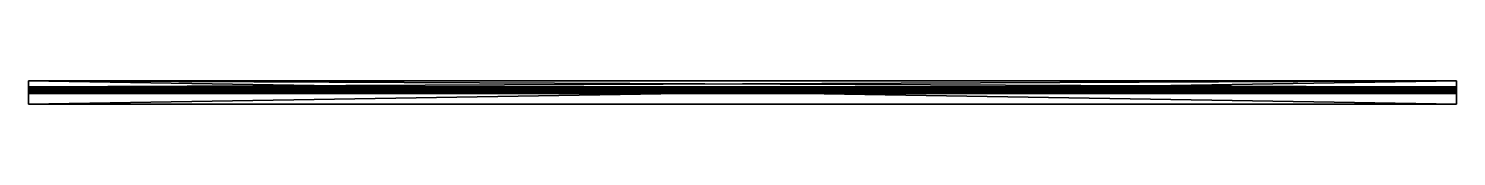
# Model space of a CAD drawing. Header units: centimetres. Extents: x -1000 to 1000, y -17 to 17.
import ezdxf

# ---------------------------------------------------------------- set-up
doc = ezdxf.new("R2010")
doc.units = ezdxf.units.CM
doc.layers.get('0').update_dxf_attribs({"true_color": 0x5890e1})

msp = doc.modelspace()

# ---------------------------------------------------------------- meshes
at = {"color": 134, "true_color": 0x1bb194}
mesh = msp.add_polyface(dxfattribs=at)
corners = [(1000, -1.6, -5), (1000, -1.6, 5.1), (1000, -1.4, 6.4), (1000, -1.1, 7.7), (1000, -0.6, 8.9), (1000, 0, 10.1), (1000, 0.7, 11.1), (1000, 1.6, 12.1), (1000, 2.6, 12.9), (1000, 3.7, 13.6), (1000, 4.9, 14.1), (1000, 6.2, 14.5), (1000, 7.6, 14.7), (1000, 16.4, 15), (1000, 16.4, 30), (1000, -16.6, 30), (1000, -16.6, -30), (1000, 16.4, -30), (1000, 16.4, -15), (1000, 7.8, -14.7), (1000, 6.4, -14.5), (1000, 5.1, -14.2), (1000, 3.9, -13.6), (1000, 2.7, -12.9), (1000, 1.7, -12.1), (1000, 0.8, -11.2), (1000, 0, -10.1), (1000, -0.6, -8.9), (1000, -1.1, -7.7), (1000, -1.4, -6.4), (-1000, -1.4, -5), (-1000, -1.4, 5.1), (-1000, -1.3, 6.4), (-1000, -1, 7.7), (-1000, -0.5, 8.9), (-1000, 0.1, 10.1), (-1000, 0.9, 11.1), (-1000, 1.8, 12.1), (-1000, 2.8, 12.9), (-1000, 3.9, 13.6), (-1000, 5.1, 14.1), (-1000, 6.3, 14.5), (-1000, 7.7, 14.7), (-1000, 16.6, 15), (-1000, 16.6, 30), (-1000, -16.4, 30), (-1000, -16.4, -30), (-1000, 16.6, -30), (-1000, 16.6, -15), (-1000, 7.9, -14.7), (-1000, 6.6, -14.5), (-1000, 5.2, -14.1), (-1000, 4, -13.6), (-1000, 2.9, -12.9), (-1000, 1.8, -12.1), (-1000, 0.9, -11.2), (-1000, 0.1, -10.1), (-1000, -0.5, -8.9), (-1000, -1, -7.7), (-1000, -1.3, -6.4)]
mesh.append_faces([[corners[k] for k in face] for face in [(46, 48, 47), (43, 45, 44)]], dxfattribs={"vtx0": -1, "color": 134})
mesh.append_faces([[corners[k] for k in face] for face in [(5, 15, 4), (42, 45, 43), (41, 45, 42), (40, 45, 41), (39, 45, 40), (38, 45, 39), (37, 45, 38), (36, 45, 37), (35, 45, 36), (45, 57, 46)]], dxfattribs={"vtx0": -1, "vtx1": -1, "color": 134})
mesh.append_faces([[corners[k] for k in face] for face in [(16, 18, 19), (16, 19, 20), (16, 20, 21), (16, 21, 22), (16, 22, 23), (16, 23, 24), (16, 24, 25), (16, 25, 26), (16, 26, 27), (15, 27, 28), (15, 28, 29), (15, 29, 0), (15, 0, 1), (15, 1, 2), (15, 2, 3), (15, 3, 4), (46, 49, 48), (46, 50, 49), (46, 51, 50), (46, 52, 51), (46, 53, 52), (46, 54, 53), (46, 55, 54), (46, 56, 55), (46, 57, 56), (45, 58, 57), (45, 59, 58), (45, 30, 59), (45, 31, 30), (45, 32, 31), (45, 33, 32), (45, 34, 33)]], dxfattribs={"vtx0": -1, "vtx2": -1, "color": 134})
mesh.append_faces([[corners[k] for k in face] for face in [(12, 13, 15), (11, 12, 15), (10, 11, 15), (9, 10, 15), (8, 9, 15), (7, 8, 15), (6, 7, 15), (5, 6, 15), (15, 16, 27), (35, 34, 45)]], dxfattribs={"vtx1": -1, "vtx2": -1, "color": 134})
mesh.append_faces([[corners[k] for k in face] for face in [(0, 30, 31), (31, 1, 0), (1, 31, 32), (32, 2, 1), (2, 32, 33), (33, 3, 2), (3, 33, 34), (34, 4, 3), (4, 34, 35), (35, 5, 4), (5, 35, 36), (36, 6, 5), (6, 36, 37), (37, 7, 6), (7, 37, 38), (38, 8, 7), (8, 38, 39), (39, 9, 8), (9, 39, 40), (40, 10, 9), (10, 40, 41), (41, 11, 10), (11, 41, 42), (42, 12, 11), (12, 42, 43), (43, 13, 12), (13, 43, 44), (44, 14, 13), (14, 44, 45), (45, 15, 14), (15, 45, 46), (46, 16, 15), (16, 46, 47), (47, 17, 16), (17, 47, 48), (48, 18, 17), (18, 48, 49), (49, 19, 18), (19, 49, 50), (50, 20, 19), (20, 50, 51), (51, 21, 20), (21, 51, 52), (52, 22, 21), (22, 52, 53), (53, 23, 22), (23, 53, 54), (54, 24, 23), (24, 54, 55), (55, 25, 24), (25, 55, 56), (56, 26, 25), (26, 56, 57), (57, 27, 26), (27, 57, 58), (58, 28, 27), (28, 58, 59), (59, 29, 28), (29, 59, 30), (30, 0, 29), (16, 17, 18), (13, 14, 15)]], dxfattribs={"vtx2": -1, "color": 134})

doc.saveas('drawing.dxf')
